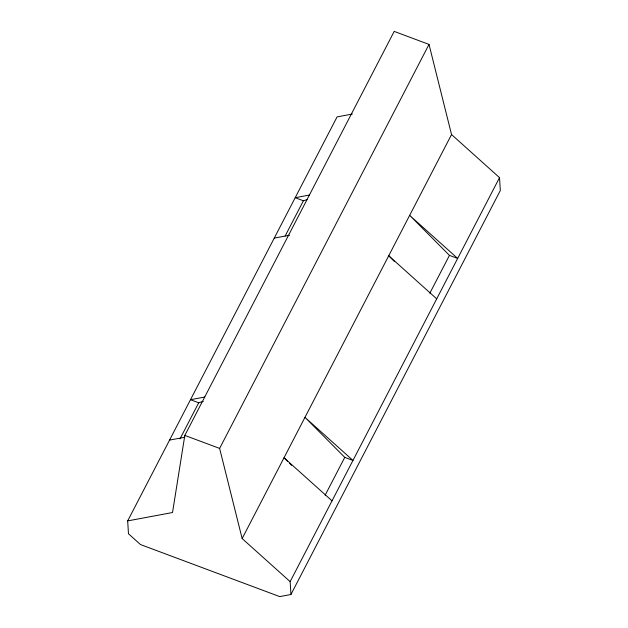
<?xml version="1.0" encoding="UTF-8"?>
<svg xmlns="http://www.w3.org/2000/svg" width="628" height="628" viewBox="0 0 628 628"><rect width="100%" height="100%" fill="white"/><g stroke="black" fill="none" stroke-linecap="round" stroke-linejoin="round"><path stroke-width="0.94" d="M184.82 435.408L172.527 512.527L127.68 520.902L128.473 533.769L140.468 544.547L279.719 596.6L290.929 594.504L500.32 190.504L499.527 177.638L451.54 134.549L429.018 44.415L394.203 31.4L184.82 435.408L219.627 448.416L242.149 538.557L290.144 581.638L290.929 594.504M127.68 520.902L337.071 116.902L352.339 114.053M179.993 438.878L198.707 402.776L203.284 401.339M285.136 236.01L303.403 200.772L307.061 199.626M219.627 448.416L429.018 44.415M242.149 538.557L451.54 134.549M325.147 495.194L344.756 457.372L304.965 417.353L352.96 460.434L344.756 457.372M429.842 293.19L449.444 255.368L409.66 215.349L457.655 258.438L449.444 255.368M290.144 581.638L499.527 177.638M309.502 195.025L295.191 197.702L303.403 200.772M274.255 238.106L289.524 235.249M204.814 397.029L190.496 399.706L198.707 402.776M169.56 440.102L184.828 437.253M436.711 298.834L388.724 255.753L394.211 261.272M332.024 500.838L284.029 457.757L287.459 461.203M289.516 463.276L291.573 465.34"/></g></svg>
